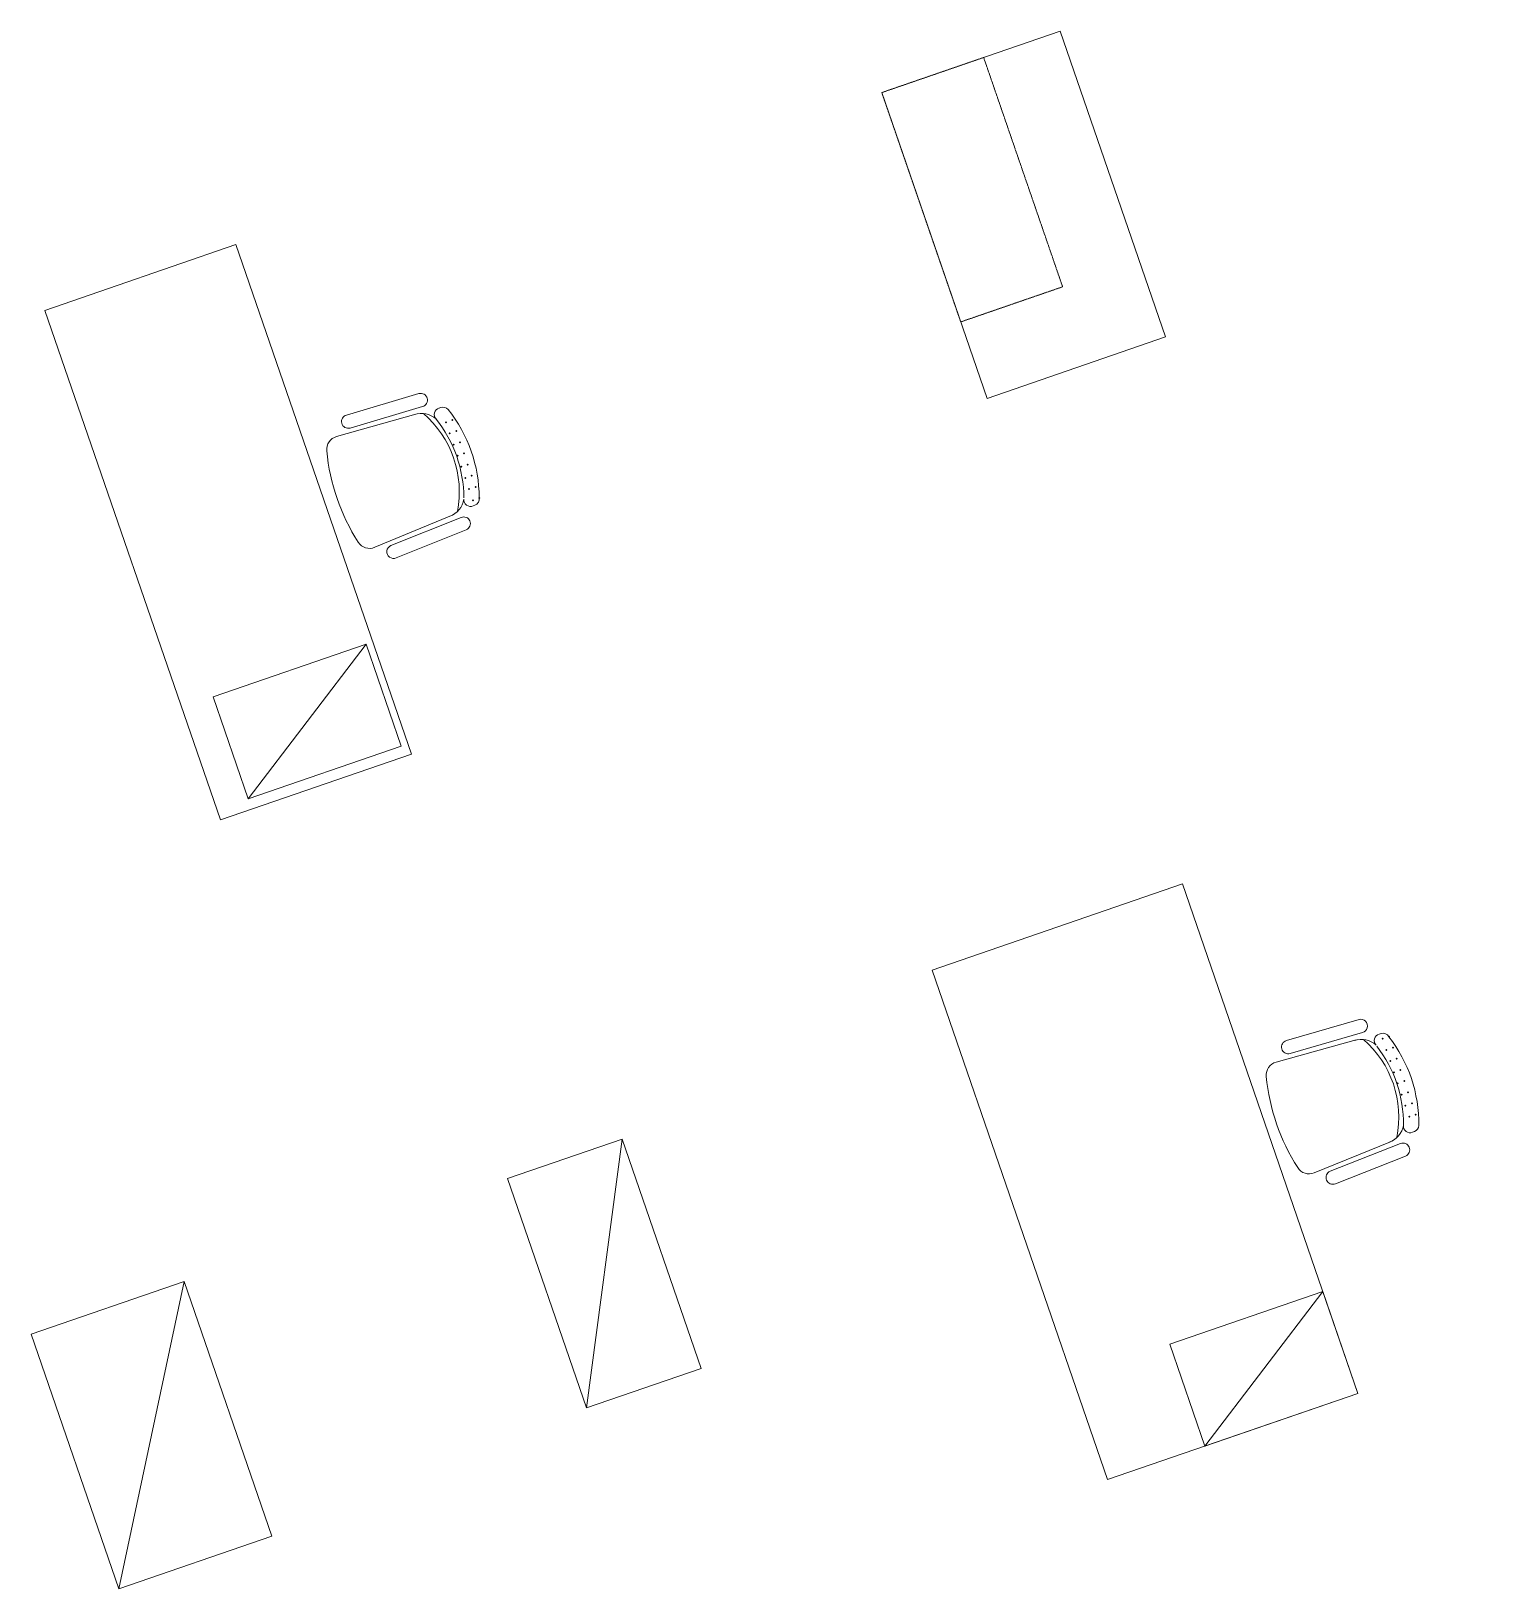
# Model space of a CAD drawing. Extents: x 760773 to 1075934, y 719259 to 1013331.
# Drawn here: x 812615 to 818076, y 843334 to 849114 of the extents above; entities that cross this region are included whole.
import ezdxf

# ---------------------------------------------------------------- set-up
doc = ezdxf.new("R2010")
doc.units = 0
doc.header["$MEASUREMENT"] = 0
doc.linetypes.add('HIDDEN', pattern=[0.375, 0.25, -0.125])
doc.layers.add('72471 FF-FUR', color=9, linetype='Continuous', lineweight=30)

# ---------------------------------------------------------------- blocks, each defined once
blk = doc.blocks.new('cab100028')
at = {"layer": '72471 FF-FUR', "lineweight": 0, "ltscale": 0.001}
blk.add_line((0.2417, 1.1409), (0, 0), dxfattribs=at)
at = {"layer": '72471 FF-FUR', "lineweight": 0, "ltscale": 0.001, "flags": 128}
blk.add_lwpolyline([(0, 0), (-0.3256, 0.9455), (0.2417, 1.1409), (0.5673, 0.1953), (0, 0)], dxfattribs=at)
blk = doc.blocks.new('X301')
at = {"color": 0}
for p in [(36290.625, 43356.25), (36334.375, 43356.25), (36378.125, 43356.25), (36421.875, 43356.25), (36465.625, 43356.25), (36509.375, 43356.25), (36553.125, 43356.25), (36596.875, 43356.25)]:
    blk.add_point(p, dxfattribs=at)
blk = doc.blocks.new('c7_21')
at = {"color": 0, "linetype": 'ByBlock', "lineweight": -2}
for p, q in [((-192.4, 467.4), (-192, 475.1)), ((192.4, 467.4), (192, 475.1)), ((-267.6, 414.6), (-280.8, 134.6)), ((-217.7, 411.4), (-230.9, 131.4)), ((217.7, 411.4), (230.8, 131.4)), ((267.6, 414.6), (280.7, 134.6)), ((-199.5, 380), (-217.5, 72.7)), ((199.2, 378.3), (217.1, 73.7))]:
    blk.add_line(p, q, dxfattribs=at)
for centre, radius, start, end in [((0.5, 4), 523.7, 70.41817, 109.17613), ((-167.4, 466.3), 25, 177.44385, 294.52773), ((-167.1, 474), 25, 100.38845, 177.44385), ((0.5, 4), 466.7, 70.41817, 109.17613), ((167.4, 466.3), 25, 245.47227, 2.55615), ((167.1, 474), 25, 2.55615, 69.12967), ((-242.7, 413), 25, 356.22983, 176.22983), ((-117.9, 371.9), 82, 119.06629, 178.98816), ((-0.2, 75.6), 382.2, 59.76832, 120.23168), ((117.2, 372.1), 82.3, 1.04292, 60.60247), ((242.6, 413), 25, 3.77017, 183.77017), ((-255.8, 133), 25, 176.22983, 356.22983), ((255.8, 133), 25, 183.77017, 3.77017), ((-167.6, 69.4), 50, 176.22983, 256.61709), ((167.2, 70.4), 50, 283.72895, 3.79132), ((-2.3, 764.2), 764.2, 256.61709, 283.72895)]:
    blk.add_arc(centre, radius, start, end, dxfattribs=at)
for p in [(-36462.7, -42856.7), (-36462.7, -42882)]:
    blk.add_blockref('X301', p, dxfattribs=at)
blk = doc.blocks.new('CAB1000-A_11')
at = {"lineweight": -2}
blk.add_line((0.45, 0.9), (0, 0), dxfattribs=at)
at = {"lineweight": -2, "flags": 128}
blk.add_lwpolyline([(0, 0), (0.45, 0), (0.45, 0.9), (0, 0.9), (0, 0)], dxfattribs=at)
blk = doc.blocks.new('c7_11')
at = {"color": 0, "linetype": 'ByBlock', "lineweight": -2}
for p, q in [((-192.4, 467.4), (-192, 475.1)), ((192.4, 467.4), (192, 475.1)), ((-267.6, 414.6), (-280.8, 134.6)), ((-217.7, 411.4), (-230.9, 131.4)), ((217.7, 411.4), (230.8, 131.4)), ((267.6, 414.6), (280.7, 134.6)), ((-199.5, 380), (-217.5, 72.7)), ((199.2, 378.3), (217.1, 73.7))]:
    blk.add_line(p, q, dxfattribs=at)
for centre, radius, start, end in [((0.5, 4), 523.7, 70.41817, 109.17613), ((-167.4, 466.3), 25, 177.44385, 294.52773), ((-167.1, 474), 25, 100.38845, 177.44385), ((0.5, 4), 466.7, 70.41817, 109.17613), ((167.4, 466.3), 25, 245.47227, 2.55615), ((167.1, 474), 25, 2.55615, 69.12967), ((-242.7, 413), 25, 356.22983, 176.22983), ((-117.9, 371.9), 82, 119.06629, 178.98816), ((-0.2, 75.6), 382.2, 59.76832, 120.23168), ((117.2, 372.1), 82.3, 1.04292, 60.60247), ((242.6, 413), 25, 3.77017, 183.77017), ((-255.8, 133), 25, 176.22983, 356.22983), ((255.8, 133), 25, 183.77017, 3.77017), ((-167.6, 69.4), 50, 176.22983, 256.61709), ((167.2, 70.4), 50, 283.72895, 3.79132), ((-2.3, 764.2), 764.2, 256.61709, 283.72895)]:
    blk.add_arc(centre, radius, start, end, dxfattribs=at)
for p in [(-36462.7, -42856.7), (-36462.7, -42882)]:
    blk.add_blockref('X301', p, dxfattribs=at)
blk = doc.blocks.new('A$C54B211B1')
at = {"layer": '72471 FF-FUR', "lineweight": 0, "ltscale": 0.001}
blk.add_line((-382.5, 0), (-982.5, 400), dxfattribs=at)
at = {"layer": '72471 FF-FUR', "lineweight": 0, "ltscale": 0.001, "flags": 128}
for points in [[(0, 2000), (-982.5, 2000), (-982.5, 0), (0, 0), (0, 2000)], [(-982.5, 400), (-982.5, 0), (-382.5, 0), (-382.5, 400), (-982.5, 400)]]:
    blk.add_lwpolyline(points, dxfattribs=at)
at = {"layer": '72471 FF-FUR', "lineweight": 0, "ltscale": 0.001, "extrusion": (0, 0, -1), "zscale": -0.9999999999999998, "rotation": 269.8269828903789}
blk.add_blockref('c7_11', (1023.1, 1044), dxfattribs=at)

msp = doc.modelspace()

# ---------------------------------------------------------------- linework, layer by layer
at = {"layer": '72471 FF-FUR', "lineweight": 0, "ltscale": 0.001}
for p, q in [((815771.49418, 848885.96544), (816433.35823, 849113.86351)), ((813420.494, 846265.67541), (813857.57788, 846839.22374))]:
    msp.add_line(p, q, dxfattribs=at)
at = {"layer": '72471 FF-FUR', "linetype": 'HIDDEN', "lineweight": 0, "ltscale": 0.001}
msp.add_line((815771.49418, 848885.96544), (816149.70221, 849016.19291), dxfattribs=at)
at = {"layer": '72471 FF-FUR', "lineweight": 0, "ltscale": 0.001, "flags": 128}
for points in [[(816433.35823, 849113.86351), (816824.04063, 847979.23943), (816162.17659, 847751.34136), (815771.49418, 848885.96544)], [(814026.05747, 846431.03256), (813374.92116, 848322.06971), (812665.78223, 848077.89359), (813316.91854, 846186.85644), (814026.05747, 846431.03256)], [(813857.57788, 846839.22374), (813987.80514, 846461.0163), (813420.494, 846265.67541), (813290.26674, 846643.88284), (813857.57788, 846839.22374)]]:
    msp.add_lwpolyline(points, dxfattribs=at)
at = {"layer": '72471 FF-FUR', "linetype": 'HIDDEN', "lineweight": 0, "ltscale": 0.001, "flags": 128}
msp.add_lwpolyline([(816149.70221, 849016.19291), (816442.71401, 848165.22485), (816064.50599, 848034.99738), (815771.49418, 848885.96544)], dxfattribs=at)

# ---------------------------------------------------------------- block references
at = {"lineweight": 0, "xscale": 999.9999999999975, "yscale": 999.9999999999975, "zscale": 999.9999999999975}
msp.add_blockref('cab100028', (812940.4056, 843333.91639), dxfattribs=at)
at = {"layer": '72471 FF-FUR', "lineweight": 0, "ltscale": 0.001, "extrusion": (0, 0, -1), "zscale": -1, "rotation": 70.82698288785411}
msp.add_blockref('c7_21', (-813750.10859, 847380.13484), dxfattribs=at)
at = {"layer": '72471 FF-FUR', "lineweight": 0, "xscale": -0.9999999999999979, "rotation": 19.00000000252199}
msp.add_blockref('A$C54B211B1', (816609.31665, 843739.10663), dxfattribs=at)
at = {"layer": '72471 FF-FUR', "lineweight": 0, "ltscale": 0.001, "xscale": 1000.000000000005, "yscale": 1000.000000000005, "zscale": 1000.000000000005, "rotation": 198.9999992256952}
msp.add_blockref('CAB1000-A_11', (814808.36245, 845002.93158), dxfattribs=at)

doc.saveas('drawing.dxf')
